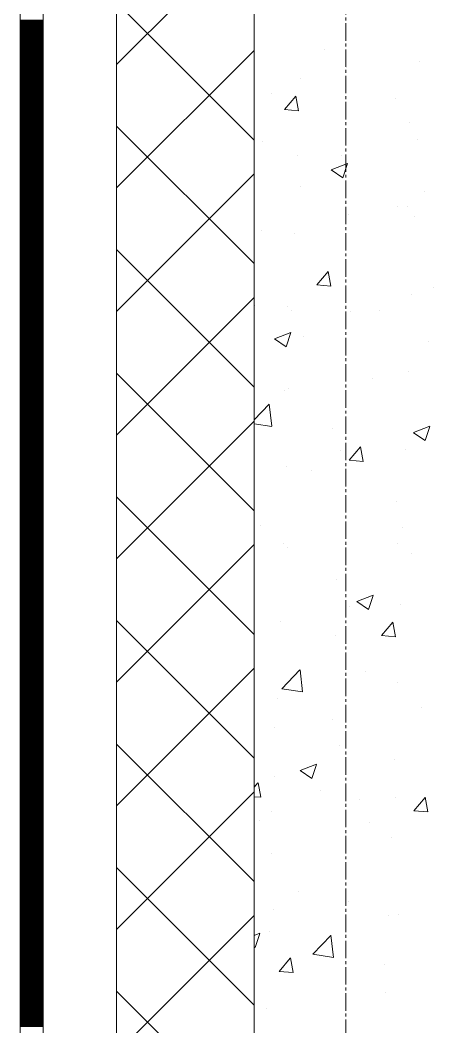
# Model space of a CAD drawing. Header units: millimetres. Extents: x 538266 to 1167394, y 114608 to 637157.
# Drawn here: x 828883 to 829336, y 146216 to 147313 of the extents above; entities that cross this region are included whole.
import ezdxf
from ezdxf.enums import TextEntityAlignment as Align

# ---------------------------------------------------------------- set-up
doc = ezdxf.new("R2010")
doc.units = ezdxf.units.MM
doc.linetypes.add('CENTER2', pattern=[28.575, 19.05, -3.175, 3.175, -3.175])
doc.linetypes.add('DASHED', pattern=[19.05, 12.7, -6.35])
doc.layers.get('Defpoints').update_dxf_attribs({"color": 140})
doc.layers.add('АР_Делит', color=120, linetype='Continuous', lineweight=0, plot=False)
for name, color, linetype, lineweight in [('АР_Стены ПЕНОблок', 52, 'Continuous', 20), ('АР_Тонкая', 254, 'Continuous', 5), ('АР_Утеплитель', 31, 'Continuous', 0), ('АР_Штриховка', 8, 'Continuous', 0)]:
    doc.layers.add(name, color=color, linetype=linetype, lineweight=lineweight)
doc.layers.add('РД_Оси_100', color=7, linetype='Continuous', lineweight=0, true_color=0x525252)
doc.styles.add('style1', font='ARIALN.TTF')

# ---------------------------------------------------------------- blocks, each defined once
blk = doc.blocks.new('2_этаж')
at = {"layer": 'АР_Стены ПЕНОблок', "color": 18, "linetype": 'Continuous', "lineweight": 20, "true_color": 0x000000}
blk.add_line((672773.6, 213213.2), (672773.6, 137013.2), dxfattribs=at)
at = {"layer": 'АР_Тонкая', "color": 18, "linetype": 'Continuous', "lineweight": 5, "true_color": 0x000000}
for p, q in [((672518.6, 213213.2), (672518.6, 137013.2)), ((672543.6, 213213.2), (672543.6, 137013.2)), ((672543.6, 137013.2), (672543.6, 213213.2)), ((672623.6, 137013.2), (672623.6, 213213.2))]:
    blk.add_line(p, q, dxfattribs=at)
at = {"layer": 'АР_Утеплитель', "color": 18, "linetype": 'Continuous', "lineweight": 0, "true_color": 0x000000}
for p, q in [((672623.6, 213213.2), (672623.6, 137013.2)), ((672773.6, 137013.2), (672773.6, 213213.2))]:
    blk.add_line(p, q, dxfattribs=at)
at = {"layer": 'АР_Штриховка', "color": 18, "linetype": 'Continuous', "lineweight": 0, "true_color": 0x000000}
for p, q in [((672623.6, 147264.9), (672773.6, 147414.9)), ((672773.6, 147182.4), (672623.6, 147332.4)), ((672518.6, 147313), (672543.6, 147313)), ((672518.6, 147312), (672543.6, 147312)), ((672518.6, 147311), (672543.6, 147311)), ((672518.6, 147310), (672543.6, 147310)), ((672518.6, 147309), (672543.6, 147309)), ((672518.6, 147308), (672543.6, 147308)), ((672518.6, 147307), (672543.6, 147307)), ((672518.6, 147306), (672543.6, 147306)), ((672518.6, 147305), (672543.6, 147305)), ((672518.6, 147304), (672543.6, 147304)), ((672518.6, 147303), (672543.6, 147303)), ((672518.6, 147302), (672543.6, 147302)), ((672518.6, 147301), (672543.6, 147301)), ((672518.6, 147300), (672543.6, 147300)), ((672518.6, 147299), (672543.6, 147299)), ((672518.6, 147298), (672543.6, 147298)), ((672518.6, 147297), (672543.6, 147297)), ((672518.6, 147296), (672543.6, 147296)), ((672518.6, 147295), (672543.6, 147295)), ((672518.6, 147294), (672543.6, 147294)), ((672518.6, 147293), (672543.6, 147293)), ((672518.6, 147292), (672543.6, 147292)), ((672518.6, 147291), (672543.6, 147291)), ((672518.6, 147290), (672543.6, 147290)), ((672518.6, 147289), (672543.6, 147289)), ((672518.6, 147288), (672543.6, 147288)), ((672518.6, 147287), (672543.6, 147287)), ((672518.6, 147286), (672543.6, 147286)), ((672518.6, 147285), (672543.6, 147285)), ((672518.6, 147284), (672543.6, 147284)), ((672518.6, 147283), (672543.6, 147283)), ((672518.6, 147282), (672543.6, 147282)), ((672518.6, 147281), (672543.6, 147281)), ((672518.6, 147280), (672543.6, 147280)), ((672518.6, 147279), (672543.6, 147279)), ((672518.6, 147278), (672543.6, 147278)), ((672518.6, 147277), (672543.6, 147277)), ((672518.6, 147276), (672543.6, 147276)), ((672518.6, 147275), (672543.6, 147275)), ((672623.6, 147130.2), (672773.6, 147280.2)), ((672849.6, 147280.6), (672849.6, 147280.6)), ((672518.6, 147274), (672543.6, 147274)), ((672518.6, 147273), (672543.6, 147273)), ((672518.6, 147272), (672543.6, 147272)), ((672518.6, 147271), (672543.6, 147271)), ((672518.6, 147270), (672543.6, 147270)), ((672518.6, 147269), (672543.6, 147269)), ((672518.6, 147268), (672543.6, 147268)), ((672518.6, 147267), (672543.6, 147267)), ((672518.6, 147266), (672543.6, 147266)), ((672518.6, 147265), (672543.6, 147265)), ((672518.6, 147264), (672543.6, 147264)), ((672954, 147267.8), (672954, 147267.8)), ((672518.6, 147263), (672543.6, 147263)), ((672518.6, 147262), (672543.6, 147262)), ((672518.6, 147261), (672543.6, 147261)), ((672518.6, 147260), (672543.6, 147260)), ((672518.6, 147259), (672543.6, 147259)), ((672518.6, 147258), (672543.6, 147258)), ((672518.6, 147257), (672543.6, 147257)), ((672518.6, 147256), (672543.6, 147256)), ((672518.6, 147255), (672543.6, 147255)), ((672518.6, 147254), (672543.6, 147254)), ((672518.6, 147253), (672543.6, 147253)), ((672874.2, 147261.3), (672874.2, 147261.3)), ((672518.6, 147252), (672543.6, 147252)), ((672518.6, 147251), (672543.6, 147251)), ((672518.6, 147250), (672543.6, 147250)), ((672518.6, 147249), (672543.6, 147249)), ((672518.6, 147248), (672543.6, 147248)), ((672518.6, 147247), (672543.6, 147247)), ((672518.6, 147246), (672543.6, 147246)), ((672518.6, 147245), (672543.6, 147245)), ((672518.6, 147244), (672543.6, 147244)), ((672518.6, 147243), (672543.6, 147243)), ((672518.6, 147242), (672543.6, 147242)), ((672823.6, 147249.9), (672823.6, 147249.9)), ((672518.6, 147241), (672543.6, 147241)), ((672518.6, 147240), (672543.6, 147240)), ((672518.6, 147239), (672543.6, 147239)), ((672518.6, 147238), (672543.6, 147238)), ((672518.6, 147237), (672543.6, 147237)), ((672518.6, 147236), (672543.6, 147236)), ((672518.6, 147235), (672543.6, 147235)), ((672518.6, 147234), (672543.6, 147234)), ((672518.6, 147233), (672543.6, 147233)), ((672518.6, 147232), (672543.6, 147232)), ((672518.6, 147231), (672543.6, 147231)), ((672792.1, 147232.9), (672792.1, 147232.9)), ((672518.6, 147230), (672543.6, 147230)), ((672518.6, 147229), (672543.6, 147229)), ((672518.6, 147228), (672543.6, 147228)), ((672518.6, 147227), (672543.6, 147227)), ((672518.6, 147226), (672543.6, 147226)), ((672518.6, 147225), (672543.6, 147225)), ((672518.6, 147224), (672543.6, 147224)), ((672518.6, 147223), (672543.6, 147223)), ((672518.6, 147222), (672543.6, 147222)), ((672518.6, 147221), (672543.6, 147221)), ((672518.6, 147220), (672543.6, 147220)), ((672806.5, 147215.6), (672818.8, 147230.2)), ((672821.9, 147214.3), (672818.9, 147230.2)), ((672927.7, 147227.2), (672927.7, 147227.2)), ((672518.6, 147219), (672543.6, 147219)), ((672518.6, 147218), (672543.6, 147218)), ((672518.6, 147217), (672543.6, 147217)), ((672518.6, 147216), (672543.6, 147216)), ((672518.6, 147215), (672543.6, 147215)), ((672518.6, 147214), (672543.6, 147214)), ((672518.6, 147213), (672543.6, 147213)), ((672518.6, 147212), (672543.6, 147212)), ((672518.6, 147211), (672543.6, 147211)), ((672518.6, 147210), (672543.6, 147210)), ((672518.6, 147209), (672543.6, 147209)), ((672806.5, 147215.6), (672821.7, 147214.3)), ((672518.6, 147208), (672543.6, 147208)), ((672518.6, 147207), (672543.6, 147207)), ((672518.6, 147206), (672543.6, 147206)), ((672518.6, 147205), (672543.6, 147205)), ((672518.6, 147204), (672543.6, 147204)), ((672518.6, 147203), (672543.6, 147203)), ((672518.6, 147202), (672543.6, 147202)), ((672518.6, 147201), (672543.6, 147201)), ((672518.6, 147200), (672543.6, 147200)), ((672518.6, 147199), (672543.6, 147199)), ((672518.6, 147198), (672543.6, 147198)), ((672773.6, 147047.7), (672623.6, 147197.7)), ((672943.2, 147201.6), (672943.2, 147201.6)), ((672518.6, 147197), (672543.6, 147197)), ((672518.6, 147196), (672543.6, 147196)), ((672518.6, 147195), (672543.6, 147195)), ((672518.6, 147194), (672543.6, 147194)), ((672518.6, 147193), (672543.6, 147193)), ((672518.6, 147192), (672543.6, 147192)), ((672518.6, 147191), (672543.6, 147191)), ((672518.6, 147190), (672543.6, 147190)), ((672518.6, 147189), (672543.6, 147189)), ((672518.6, 147188), (672543.6, 147188)), ((672518.6, 147187), (672543.6, 147187)), ((672518.6, 147186), (672543.6, 147186)), ((672518.6, 147185), (672543.6, 147185)), ((672518.6, 147184), (672543.6, 147184)), ((672518.6, 147183), (672543.6, 147183)), ((672518.6, 147182), (672543.6, 147182)), ((672518.6, 147181), (672543.6, 147181)), ((672518.6, 147180), (672543.6, 147180)), ((672518.6, 147179), (672543.6, 147179)), ((672518.6, 147178), (672543.6, 147178)), ((672518.6, 147177), (672543.6, 147177)), ((672518.6, 147176), (672543.6, 147176)), ((672782.8, 147180.4), (672782.8, 147180.4)), ((672951, 147183.2), (672951, 147183.2)), ((672518.6, 147175), (672543.6, 147175)), ((672518.6, 147174), (672543.6, 147174)), ((672518.6, 147173), (672543.6, 147173)), ((672518.6, 147172), (672543.6, 147172)), ((672518.6, 147171), (672543.6, 147171)), ((672518.6, 147170), (672543.6, 147170)), ((672518.6, 147169), (672543.6, 147169)), ((672518.6, 147168), (672543.6, 147168)), ((672518.6, 147167), (672543.6, 147167)), ((672518.6, 147166), (672543.6, 147166)), ((672518.6, 147165), (672543.6, 147165)), ((672820.5, 147165.4), (672820.5, 147165.4)), ((672868.3, 147165.4), (672868.3, 147165.4)), ((672518.6, 147164), (672543.6, 147164)), ((672518.6, 147163), (672543.6, 147163)), ((672518.6, 147162), (672543.6, 147162)), ((672518.6, 147161), (672543.6, 147161)), ((672518.6, 147160), (672543.6, 147160)), ((672518.6, 147159), (672543.6, 147159)), ((672518.6, 147158), (672543.6, 147158)), ((672518.6, 147157), (672543.6, 147157)), ((672518.6, 147156), (672543.6, 147156)), ((672518.6, 147155), (672543.6, 147155)), ((672518.6, 147154), (672543.6, 147154)), ((672857.4, 147150), (672875.2, 147156.8)), ((672870, 147141.4), (672875.1, 147156.7)), ((672518.6, 147153), (672543.6, 147153)), ((672518.6, 147152), (672543.6, 147152)), ((672518.6, 147151), (672543.6, 147151)), ((672518.6, 147150), (672543.6, 147150)), ((672518.6, 147149), (672543.6, 147149)), ((672518.6, 147148), (672543.6, 147148)), ((672518.6, 147147), (672543.6, 147147)), ((672518.6, 147146), (672543.6, 147146)), ((672518.6, 147145), (672543.6, 147145)), ((672518.6, 147144), (672543.6, 147144)), ((672518.6, 147143), (672543.6, 147143)), ((672623.6, 146995.5), (672773.6, 147145.5)), ((672857.3, 147149.9), (672870, 147141.4)), ((672518.6, 147142), (672543.6, 147142)), ((672518.6, 147141), (672543.6, 147141)), ((672518.6, 147140), (672543.6, 147140)), ((672518.6, 147139), (672543.6, 147139)), ((672518.6, 147138), (672543.6, 147138)), ((672518.6, 147137), (672543.6, 147137)), ((672518.6, 147136), (672543.6, 147136)), ((672518.6, 147135), (672543.6, 147135)), ((672518.6, 147134), (672543.6, 147134)), ((672518.6, 147133), (672543.6, 147133)), ((672518.6, 147132), (672543.6, 147132)), ((672823.6, 147132.2), (672823.6, 147132.2)), ((672518.6, 147131), (672543.6, 147131)), ((672518.6, 147130), (672543.6, 147130)), ((672518.6, 147129), (672543.6, 147129)), ((672518.6, 147128), (672543.6, 147128)), ((672518.6, 147127), (672543.6, 147127)), ((672518.6, 147126), (672543.6, 147126)), ((672518.6, 147125), (672543.6, 147125)), ((672518.6, 147124), (672543.6, 147124)), ((672518.6, 147123), (672543.6, 147123)), ((672518.6, 147122), (672543.6, 147122)), ((672518.6, 147121), (672543.6, 147121)), ((672959.2, 147126.5), (672959.2, 147126.5)), ((672518.6, 147120), (672543.6, 147120)), ((672518.6, 147119), (672543.6, 147119)), ((672518.6, 147118), (672543.6, 147118)), ((672518.6, 147117), (672543.6, 147117)), ((672518.6, 147116), (672543.6, 147116)), ((672518.6, 147115), (672543.6, 147115)), ((672518.6, 147114), (672543.6, 147114)), ((672518.6, 147113), (672543.6, 147113)), ((672518.6, 147112), (672543.6, 147112)), ((672518.6, 147111), (672543.6, 147111)), ((672518.6, 147110), (672543.6, 147110)), ((672518.6, 147109), (672543.6, 147109)), ((672518.6, 147108), (672543.6, 147108)), ((672518.6, 147107), (672543.6, 147107)), ((672518.6, 147106), (672543.6, 147106)), ((672518.6, 147105), (672543.6, 147105)), ((672518.6, 147104), (672543.6, 147104)), ((672518.6, 147103), (672543.6, 147103)), ((672518.6, 147102), (672543.6, 147102)), ((672518.6, 147101), (672543.6, 147101)), ((672518.6, 147100), (672543.6, 147100)), ((672518.6, 147099), (672543.6, 147099)), ((672876.4, 147101.4), (672876.4, 147101.4)), ((672929.2, 147109.6), (672929.2, 147109.6)), ((672940, 147109.7), (672940, 147109.7)), ((672518.6, 147098), (672543.6, 147098)), ((672518.6, 147097), (672543.6, 147097)), ((672518.6, 147096), (672543.6, 147096)), ((672518.6, 147095), (672543.6, 147095)), ((672518.6, 147094), (672543.6, 147094)), ((672518.6, 147093), (672543.6, 147093)), ((672518.6, 147092), (672543.6, 147092)), ((672518.6, 147091), (672543.6, 147091)), ((672518.6, 147090), (672543.6, 147090)), ((672518.6, 147089), (672543.6, 147089)), ((672518.6, 147088), (672543.6, 147088)), ((672947.9, 147098.7), (672947.9, 147098.7)), ((672518.6, 147087), (672543.6, 147087)), ((672518.6, 147086), (672543.6, 147086)), ((672518.6, 147085), (672543.6, 147085)), ((672518.6, 147084), (672543.6, 147084)), ((672518.6, 147083), (672543.6, 147083)), ((672518.6, 147082), (672543.6, 147082)), ((672518.6, 147081), (672543.6, 147081)), ((672518.6, 147080), (672543.6, 147080)), ((672518.6, 147079), (672543.6, 147079)), ((672518.6, 147078), (672543.6, 147078)), ((672518.6, 147077), (672543.6, 147077)), ((672781.1, 147084.2), (672781.1, 147084.2)), ((672817.4, 147080.8), (672817.4, 147080.8)), ((672518.6, 147076), (672543.6, 147076)), ((672518.6, 147075), (672543.6, 147075)), ((672518.6, 147074), (672543.6, 147074)), ((672518.6, 147073), (672543.6, 147073)), ((672518.6, 147072), (672543.6, 147072)), ((672518.6, 147071), (672543.6, 147071)), ((672518.6, 147070), (672543.6, 147070)), ((672518.6, 147069), (672543.6, 147069)), ((672518.6, 147068), (672543.6, 147068)), ((672518.6, 147067), (672543.6, 147067)), ((672518.6, 147066), (672543.6, 147066)), ((672518.6, 147065), (672543.6, 147065)), ((672518.6, 147064), (672543.6, 147064)), ((672518.6, 147063), (672543.6, 147063)), ((672518.6, 147062), (672543.6, 147062)), ((672518.6, 147061), (672543.6, 147061)), ((672518.6, 147060), (672543.6, 147060)), ((672518.6, 147059), (672543.6, 147059)), ((672518.6, 147058), (672543.6, 147058)), ((672518.6, 147057), (672543.6, 147057)), ((672518.6, 147056), (672543.6, 147056)), ((672518.6, 147055), (672543.6, 147055)), ((672773.6, 146913), (672623.6, 147063)), ((672518.6, 147054), (672543.6, 147054)), ((672518.6, 147053), (672543.6, 147053)), ((672518.6, 147052), (672543.6, 147052)), ((672518.6, 147051), (672543.6, 147051)), ((672518.6, 147050), (672543.6, 147050)), ((672518.6, 147049), (672543.6, 147049)), ((672518.6, 147048), (672543.6, 147048)), ((672518.6, 147047), (672543.6, 147047)), ((672518.6, 147046), (672543.6, 147046)), ((672518.6, 147045), (672543.6, 147045)), ((672518.6, 147044), (672543.6, 147044)), ((672518.6, 147043), (672543.6, 147043)), ((672518.6, 147042), (672543.6, 147042)), ((672518.6, 147041), (672543.6, 147041)), ((672518.6, 147040), (672543.6, 147040)), ((672518.6, 147039), (672543.6, 147039)), ((672518.6, 147038), (672543.6, 147038)), ((672518.6, 147037), (672543.6, 147037)), ((672518.6, 147036), (672543.6, 147036)), ((672518.6, 147035), (672543.6, 147035)), ((672518.6, 147034), (672543.6, 147034)), ((672518.6, 147033), (672543.6, 147033)), ((672841.8, 147024.5), (672854, 147039.1)), ((672857.1, 147023.2), (672854.2, 147039.1)), ((672518.6, 147032), (672543.6, 147032)), ((672518.6, 147031), (672543.6, 147031)), ((672518.6, 147030), (672543.6, 147030)), ((672518.6, 147029), (672543.6, 147029)), ((672518.6, 147028), (672543.6, 147028)), ((672518.6, 147027), (672543.6, 147027)), ((672518.6, 147026), (672543.6, 147026)), ((672518.6, 147025), (672543.6, 147025)), ((672518.6, 147024), (672543.6, 147024)), ((672518.6, 147023), (672543.6, 147023)), ((672841.8, 147024.5), (672857, 147023.2)), ((672969.3, 147022.2), (672969.3, 147022.2)), ((672518.6, 147022), (672543.6, 147022)), ((672518.6, 147021), (672543.6, 147021)), ((672518.6, 147020), (672543.6, 147020)), ((672518.6, 147019), (672543.6, 147019)), ((672518.6, 147018), (672543.6, 147018)), ((672518.6, 147017), (672543.6, 147017)), ((672518.6, 147016), (672543.6, 147016)), ((672518.6, 147015), (672543.6, 147015)), ((672518.6, 147014), (672543.6, 147014)), ((672518.6, 147013), (672543.6, 147013)), ((672518.6, 147012), (672543.6, 147012)), ((672944.8, 147014.1), (672944.8, 147014.1)), ((672518.6, 147011), (672543.6, 147011)), ((672518.6, 147010), (672543.6, 147010)), ((672518.6, 147009), (672543.6, 147009)), ((672518.6, 147008), (672543.6, 147008)), ((672518.6, 147007), (672543.6, 147007)), ((672518.6, 147006), (672543.6, 147006)), ((672518.6, 147005), (672543.6, 147005)), ((672518.6, 147004), (672543.6, 147004)), ((672518.6, 147003), (672543.6, 147003)), ((672518.6, 147002), (672543.6, 147002)), ((672518.6, 147001), (672543.6, 147001)), ((672623.6, 146860.8), (672773.6, 147010.8)), ((672774.2, 147002.4), (672774.2, 147002.4)), ((672809.6, 147001.2), (672809.6, 147001.2)), ((672873.1, 147009.6), (672873.1, 147009.6)), ((672518.6, 147000), (672543.6, 147000)), ((672518.6, 146999), (672543.6, 146999)), ((672518.6, 146998), (672543.6, 146998)), ((672518.6, 146997), (672543.6, 146997)), ((672518.6, 146996), (672543.6, 146996)), ((672518.6, 146995), (672543.6, 146995)), ((672518.6, 146994), (672543.6, 146994)), ((672518.6, 146993), (672543.6, 146993)), ((672518.6, 146992), (672543.6, 146992)), ((672518.6, 146991), (672543.6, 146991)), ((672518.6, 146990), (672543.6, 146990)), ((672814.4, 146996.2), (672814.4, 146996.2)), ((672878.1, 146995.3), (672878.1, 146995.3)), ((672909.8, 146996.7), (672909.8, 146996.7)), ((672518.6, 146989), (672543.6, 146989)), ((672518.6, 146988), (672543.6, 146988)), ((672518.6, 146987), (672543.6, 146987)), ((672518.6, 146986), (672543.6, 146986)), ((672518.6, 146985), (672543.6, 146985)), ((672518.6, 146984), (672543.6, 146984)), ((672518.6, 146983), (672543.6, 146983)), ((672518.6, 146982), (672543.6, 146982)), ((672518.6, 146981), (672543.6, 146981)), ((672518.6, 146980), (672543.6, 146980)), ((672518.6, 146979), (672543.6, 146979)), ((672518.6, 146978), (672543.6, 146978)), ((672518.6, 146977), (672543.6, 146977)), ((672518.6, 146976), (672543.6, 146976)), ((672518.6, 146975), (672543.6, 146975)), ((672518.6, 146974), (672543.6, 146974)), ((672518.6, 146973), (672543.6, 146973)), ((672518.6, 146972), (672543.6, 146972)), ((672518.6, 146971), (672543.6, 146971)), ((672518.6, 146970), (672543.6, 146970)), ((672518.6, 146969), (672543.6, 146969)), ((672518.6, 146968), (672543.6, 146968)), ((672795.6, 146965.8), (672813.4, 146972.7)), ((672808.2, 146957.2), (672813.3, 146972.5)), ((672827.7, 146968.3), (672827.7, 146968.3)), ((672518.6, 146967), (672543.6, 146967)), ((672518.6, 146966), (672543.6, 146966)), ((672518.6, 146965), (672543.6, 146965)), ((672518.6, 146964), (672543.6, 146964)), ((672518.6, 146963), (672543.6, 146963)), ((672518.6, 146962), (672543.6, 146962)), ((672518.6, 146961), (672543.6, 146961)), ((672518.6, 146960), (672543.6, 146960)), ((672518.6, 146959), (672543.6, 146959)), ((672518.6, 146958), (672543.6, 146958)), ((672518.6, 146957), (672543.6, 146957)), ((672795.5, 146965.7), (672808.2, 146957.2)), ((672963.3, 146962.6), (672963.3, 146962.6)), ((672518.6, 146956), (672543.6, 146956)), ((672518.6, 146955), (672543.6, 146955)), ((672518.6, 146954), (672543.6, 146954)), ((672518.6, 146953), (672543.6, 146953)), ((672518.6, 146952), (672543.6, 146952)), ((672518.6, 146951), (672543.6, 146951)), ((672518.6, 146950), (672543.6, 146950)), ((672518.6, 146949), (672543.6, 146949)), ((672518.6, 146948), (672543.6, 146948)), ((672518.6, 146947), (672543.6, 146947)), ((672518.6, 146946), (672543.6, 146946)), ((672518.6, 146945), (672543.6, 146945)), ((672518.6, 146944), (672543.6, 146944)), ((672518.6, 146943), (672543.6, 146943)), ((672518.6, 146942), (672543.6, 146942)), ((672518.6, 146941), (672543.6, 146941)), ((672518.6, 146940), (672543.6, 146940)), ((672518.6, 146939), (672543.6, 146939)), ((672518.6, 146938), (672543.6, 146938)), ((672518.6, 146937), (672543.6, 146937)), ((672518.6, 146936), (672543.6, 146936)), ((672518.6, 146935), (672543.6, 146935)), ((672518.6, 146934), (672543.6, 146934)), ((672518.6, 146933), (672543.6, 146933)), ((672518.6, 146932), (672543.6, 146932)), ((672518.6, 146931), (672543.6, 146931)), ((672518.6, 146930), (672543.6, 146930)), ((672518.6, 146929), (672543.6, 146929)), ((672518.6, 146928), (672543.6, 146928)), ((672518.6, 146927), (672543.6, 146927)), ((672518.6, 146926), (672543.6, 146926)), ((672518.6, 146925), (672543.6, 146925)), ((672518.6, 146924), (672543.6, 146924)), ((672773.6, 146778.3), (672623.6, 146928.3)), ((672941.7, 146929.6), (672941.7, 146929.6)), ((672518.6, 146923), (672543.6, 146923)), ((672518.6, 146922), (672543.6, 146922)), ((672518.6, 146921), (672543.6, 146921)), ((672518.6, 146920), (672543.6, 146920)), ((672518.6, 146919), (672543.6, 146919)), ((672518.6, 146918), (672543.6, 146918)), ((672518.6, 146917), (672543.6, 146917)), ((672518.6, 146916), (672543.6, 146916)), ((672518.6, 146915), (672543.6, 146915)), ((672518.6, 146914), (672543.6, 146914)), ((672518.6, 146913), (672543.6, 146913)), ((672902.5, 146922.1), (672902.5, 146922.1)), ((672518.6, 146912), (672543.6, 146912)), ((672518.6, 146911), (672543.6, 146911)), ((672518.6, 146910), (672543.6, 146910)), ((672518.6, 146909), (672543.6, 146909)), ((672518.6, 146908), (672543.6, 146908)), ((672518.6, 146907), (672543.6, 146907)), ((672518.6, 146906), (672543.6, 146906)), ((672518.6, 146905), (672543.6, 146905)), ((672518.6, 146904), (672543.6, 146904)), ((672518.6, 146903), (672543.6, 146903)), ((672518.6, 146902), (672543.6, 146902)), ((672806.3, 146909.4), (672806.3, 146909.4)), ((672811.3, 146911.7), (672811.3, 146911.7)), ((672518.6, 146901), (672543.6, 146901)), ((672518.6, 146900), (672543.6, 146900)), ((672518.6, 146899), (672543.6, 146899)), ((672518.6, 146898), (672543.6, 146898)), ((672518.6, 146897), (672543.6, 146897)), ((672518.6, 146896), (672543.6, 146896)), ((672518.6, 146895), (672543.6, 146895)), ((672518.6, 146894), (672543.6, 146894)), ((672518.6, 146893), (672543.6, 146893)), ((672518.6, 146892), (672543.6, 146892)), ((672518.6, 146891), (672543.6, 146891)), ((672773.6, 146877.6), (672789.7, 146894.5)), ((672792.6, 146870.4), (672789.8, 146894.5)), ((672518.6, 146890), (672543.6, 146890)), ((672518.6, 146889), (672543.6, 146889)), ((672518.6, 146888), (672543.6, 146888)), ((672518.6, 146887), (672543.6, 146887)), ((672518.6, 146886), (672543.6, 146886)), ((672518.6, 146885), (672543.6, 146885)), ((672518.6, 146884), (672543.6, 146884)), ((672518.6, 146883), (672543.6, 146883)), ((672518.6, 146882), (672543.6, 146882)), ((672518.6, 146881), (672543.6, 146881)), ((672518.6, 146880), (672543.6, 146880)), ((672518.6, 146879), (672543.6, 146879)), ((672518.6, 146878), (672543.6, 146878)), ((672518.6, 146877), (672543.6, 146877)), ((672518.6, 146876), (672543.6, 146876)), ((672518.6, 146875), (672543.6, 146875)), ((672518.6, 146874), (672543.6, 146874)), ((672518.6, 146873), (672543.6, 146873)), ((672518.6, 146872), (672543.6, 146872)), ((672518.6, 146871), (672543.6, 146871)), ((672518.6, 146870), (672543.6, 146870)), ((672518.6, 146869), (672543.6, 146869)), ((672623.6, 146726.1), (672773.6, 146876.1)), ((672773.6, 146873.2), (672792.6, 146870.3)), ((672947.2, 146863.6), (672965, 146870.4)), ((672959.8, 146854.9), (672964.9, 146870.3)), ((672518.6, 146868), (672543.6, 146868)), ((672518.6, 146867), (672543.6, 146867)), ((672518.6, 146866), (672543.6, 146866)), ((672518.6, 146865), (672543.6, 146865)), ((672518.6, 146864), (672543.6, 146864)), ((672518.6, 146863), (672543.6, 146863)), ((672518.6, 146862), (672543.6, 146862)), ((672518.6, 146861), (672543.6, 146861)), ((672518.6, 146860), (672543.6, 146860)), ((672518.6, 146859), (672543.6, 146859)), ((672518.6, 146858), (672543.6, 146858)), ((672859.2, 146867.6), (672859.2, 146867.6)), ((672947.1, 146863.4), (672959.8, 146854.9)), ((672518.6, 146857), (672543.6, 146857)), ((672518.6, 146856), (672543.6, 146856)), ((672518.6, 146855), (672543.6, 146855)), ((672518.6, 146854), (672543.6, 146854)), ((672518.6, 146853), (672543.6, 146853)), ((672518.6, 146852), (672543.6, 146852)), ((672518.6, 146851), (672543.6, 146851)), ((672518.6, 146850), (672543.6, 146850)), ((672518.6, 146849), (672543.6, 146849)), ((672518.6, 146848), (672543.6, 146848)), ((672518.6, 146847), (672543.6, 146847)), ((672877, 146833.5), (672889.3, 146848.1)), ((672892.4, 146832.2), (672889.4, 146848.1)), ((672518.6, 146846), (672543.6, 146846)), ((672518.6, 146845), (672543.6, 146845)), ((672518.6, 146844), (672543.6, 146844)), ((672518.6, 146843), (672543.6, 146843)), ((672518.6, 146842), (672543.6, 146842)), ((672518.6, 146841), (672543.6, 146841)), ((672518.6, 146840), (672543.6, 146840)), ((672518.6, 146839), (672543.6, 146839)), ((672518.6, 146838), (672543.6, 146838)), ((672518.6, 146837), (672543.6, 146837)), ((672518.6, 146836), (672543.6, 146836)), ((672867.6, 146843.8), (672867.6, 146843.8)), ((672938.6, 146845), (672938.6, 146845)), ((672518.6, 146835), (672543.6, 146835)), ((672518.6, 146834), (672543.6, 146834)), ((672518.6, 146833), (672543.6, 146833)), ((672518.6, 146832), (672543.6, 146832)), ((672518.6, 146831), (672543.6, 146831)), ((672518.6, 146830), (672543.6, 146830)), ((672518.6, 146829), (672543.6, 146829)), ((672518.6, 146828), (672543.6, 146828)), ((672518.6, 146827), (672543.6, 146827)), ((672518.6, 146826), (672543.6, 146826)), ((672518.6, 146825), (672543.6, 146825)), ((672808.2, 146827.1), (672808.2, 146827.1)), ((672877, 146833.5), (672892.2, 146832.1)), ((672518.6, 146824), (672543.6, 146824)), ((672518.6, 146823), (672543.6, 146823)), ((672518.6, 146822), (672543.6, 146822)), ((672518.6, 146821), (672543.6, 146821)), ((672518.6, 146820), (672543.6, 146820)), ((672518.6, 146819), (672543.6, 146819)), ((672518.6, 146818), (672543.6, 146818)), ((672518.6, 146817), (672543.6, 146817)), ((672518.6, 146816), (672543.6, 146816)), ((672518.6, 146815), (672543.6, 146815)), ((672518.6, 146814), (672543.6, 146814)), ((672835.7, 146821.9), (672835.7, 146821.9)), ((672518.6, 146813), (672543.6, 146813)), ((672518.6, 146812), (672543.6, 146812)), ((672518.6, 146811), (672543.6, 146811)), ((672518.6, 146810), (672543.6, 146810)), ((672518.6, 146809), (672543.6, 146809)), ((672518.6, 146808), (672543.6, 146808)), ((672518.6, 146807), (672543.6, 146807)), ((672518.6, 146806), (672543.6, 146806)), ((672518.6, 146805), (672543.6, 146805)), ((672518.6, 146804), (672543.6, 146804)), ((672518.6, 146803), (672543.6, 146803)), ((672518.6, 146802), (672543.6, 146802)), ((672518.6, 146801), (672543.6, 146801)), ((672518.6, 146800), (672543.6, 146800)), ((672518.6, 146799), (672543.6, 146799)), ((672518.6, 146798), (672543.6, 146798)), ((672518.6, 146797), (672543.6, 146797)), ((672518.6, 146796), (672543.6, 146796)), ((672518.6, 146795), (672543.6, 146795)), ((672518.6, 146794), (672543.6, 146794)), ((672518.6, 146793), (672543.6, 146793)), ((672518.6, 146792), (672543.6, 146792)), ((672773.6, 146643.6), (672623.6, 146793.6)), ((672518.6, 146791), (672543.6, 146791)), ((672518.6, 146790), (672543.6, 146790)), ((672518.6, 146789), (672543.6, 146789)), ((672518.6, 146788), (672543.6, 146788)), ((672518.6, 146787), (672543.6, 146787)), ((672518.6, 146786), (672543.6, 146786)), ((672518.6, 146785), (672543.6, 146785)), ((672518.6, 146784), (672543.6, 146784)), ((672518.6, 146783), (672543.6, 146783)), ((672518.6, 146782), (672543.6, 146782)), ((672518.6, 146781), (672543.6, 146781)), ((672928.4, 146788), (672928.4, 146788)), ((672518.6, 146780), (672543.6, 146780)), ((672518.6, 146779), (672543.6, 146779)), ((672518.6, 146778), (672543.6, 146778)), ((672518.6, 146777), (672543.6, 146777)), ((672518.6, 146776), (672543.6, 146776)), ((672518.6, 146775), (672543.6, 146775)), ((672518.6, 146774), (672543.6, 146774)), ((672518.6, 146773), (672543.6, 146773)), ((672518.6, 146772), (672543.6, 146772)), ((672518.6, 146771), (672543.6, 146771)), ((672518.6, 146770), (672543.6, 146770)), ((672518.6, 146769), (672543.6, 146769)), ((672518.6, 146768), (672543.6, 146768)), ((672518.6, 146767), (672543.6, 146767)), ((672518.6, 146766), (672543.6, 146766)), ((672518.6, 146765), (672543.6, 146765)), ((672518.6, 146764), (672543.6, 146764)), ((672518.6, 146763), (672543.6, 146763)), ((672518.6, 146762), (672543.6, 146762)), ((672518.6, 146761), (672543.6, 146761)), ((672518.6, 146760), (672543.6, 146760)), ((672518.6, 146759), (672543.6, 146759)), ((672780.3, 146762.6), (672780.3, 146762.6)), ((672935.5, 146760.5), (672935.5, 146760.5)), ((672518.6, 146758), (672543.6, 146758)), ((672518.6, 146757), (672543.6, 146757)), ((672518.6, 146756), (672543.6, 146756)), ((672518.6, 146755), (672543.6, 146755)), ((672518.6, 146754), (672543.6, 146754)), ((672518.6, 146753), (672543.6, 146753)), ((672518.6, 146752), (672543.6, 146752)), ((672518.6, 146751), (672543.6, 146751)), ((672518.6, 146750), (672543.6, 146750)), ((672518.6, 146749), (672543.6, 146749)), ((672518.6, 146748), (672543.6, 146748)), ((672518.6, 146747), (672543.6, 146747)), ((672518.6, 146746), (672543.6, 146746)), ((672518.6, 146745), (672543.6, 146745)), ((672518.6, 146744), (672543.6, 146744)), ((672518.6, 146743), (672543.6, 146743)), ((672518.6, 146742), (672543.6, 146742)), ((672518.6, 146741), (672543.6, 146741)), ((672518.6, 146740), (672543.6, 146740)), ((672518.6, 146739), (672543.6, 146739)), ((672518.6, 146738), (672543.6, 146738)), ((672518.6, 146737), (672543.6, 146737)), ((672623.6, 146591.4), (672773.6, 146741.4)), ((672805.1, 146742.6), (672805.1, 146742.6)), ((672809.8, 146737.8), (672809.8, 146737.8)), ((672929.3, 146742.8), (672929.3, 146742.8)), ((672518.6, 146736), (672543.6, 146736)), ((672518.6, 146735), (672543.6, 146735)), ((672518.6, 146734), (672543.6, 146734)), ((672518.6, 146733), (672543.6, 146733)), ((672518.6, 146732), (672543.6, 146732)), ((672518.6, 146731), (672543.6, 146731)), ((672518.6, 146730), (672543.6, 146730)), ((672518.6, 146729), (672543.6, 146729)), ((672518.6, 146728), (672543.6, 146728)), ((672518.6, 146727), (672543.6, 146727)), ((672518.6, 146726), (672543.6, 146726)), ((672945.4, 146732.1), (672945.4, 146732.1)), ((672518.6, 146725), (672543.6, 146725)), ((672518.6, 146724), (672543.6, 146724)), ((672518.6, 146723), (672543.6, 146723)), ((672518.6, 146722), (672543.6, 146722)), ((672518.6, 146721), (672543.6, 146721)), ((672518.6, 146720), (672543.6, 146720)), ((672518.6, 146719), (672543.6, 146719)), ((672518.6, 146718), (672543.6, 146718)), ((672518.6, 146717), (672543.6, 146717)), ((672518.6, 146716), (672543.6, 146716)), ((672518.6, 146715), (672543.6, 146715)), ((672518.6, 146714), (672543.6, 146714)), ((672518.6, 146713), (672543.6, 146713)), ((672518.6, 146712), (672543.6, 146712)), ((672518.6, 146711), (672543.6, 146711)), ((672518.6, 146710), (672543.6, 146710)), ((672518.6, 146709), (672543.6, 146709)), ((672518.6, 146708), (672543.6, 146708)), ((672518.6, 146707), (672543.6, 146707)), ((672518.6, 146706), (672543.6, 146706)), ((672518.6, 146705), (672543.6, 146705)), ((672518.6, 146704), (672543.6, 146704)), ((672518.6, 146703), (672543.6, 146703)), ((672518.6, 146702), (672543.6, 146702)), ((672518.6, 146701), (672543.6, 146701)), ((672518.6, 146700), (672543.6, 146700)), ((672518.6, 146699), (672543.6, 146699)), ((672518.6, 146698), (672543.6, 146698)), ((672518.6, 146697), (672543.6, 146697)), ((672518.6, 146696), (672543.6, 146696)), ((672518.6, 146695), (672543.6, 146695)), ((672518.6, 146694), (672543.6, 146694)), ((672518.6, 146693), (672543.6, 146693)), ((672863.3, 146703.7), (672863.3, 146703.7)), ((672518.6, 146692), (672543.6, 146692)), ((672518.6, 146691), (672543.6, 146691)), ((672518.6, 146690), (672543.6, 146690)), ((672518.6, 146689), (672543.6, 146689)), ((672518.6, 146688), (672543.6, 146688)), ((672518.6, 146687), (672543.6, 146687)), ((672518.6, 146686), (672543.6, 146686)), ((672518.6, 146685), (672543.6, 146685)), ((672518.6, 146684), (672543.6, 146684)), ((672518.6, 146683), (672543.6, 146683)), ((672518.6, 146682), (672543.6, 146682)), ((672885.4, 146679.4), (672903.2, 146686.2)), ((672898, 146670.7), (672903.1, 146686.1)), ((672518.6, 146681), (672543.6, 146681)), ((672518.6, 146680), (672543.6, 146680)), ((672518.6, 146679), (672543.6, 146679)), ((672518.6, 146678), (672543.6, 146678)), ((672518.6, 146677), (672543.6, 146677)), ((672518.6, 146676), (672543.6, 146676)), ((672518.6, 146675), (672543.6, 146675)), ((672518.6, 146674), (672543.6, 146674)), ((672518.6, 146673), (672543.6, 146673)), ((672518.6, 146672), (672543.6, 146672)), ((672518.6, 146671), (672543.6, 146671)), ((672877.3, 146673.7), (672877.3, 146673.7)), ((672885.3, 146679.3), (672898, 146670.7)), ((672932.4, 146675.9), (672932.4, 146675.9)), ((672518.6, 146670), (672543.6, 146670)), ((672518.6, 146669), (672543.6, 146669)), ((672518.6, 146668), (672543.6, 146668)), ((672518.6, 146667), (672543.6, 146667)), ((672518.6, 146666), (672543.6, 146666)), ((672518.6, 146665), (672543.6, 146665)), ((672518.6, 146664), (672543.6, 146664)), ((672518.6, 146663), (672543.6, 146663)), ((672518.6, 146662), (672543.6, 146662)), ((672518.6, 146661), (672543.6, 146661)), ((672518.6, 146660), (672543.6, 146660)), ((672518.6, 146659), (672543.6, 146659)), ((672518.6, 146658), (672543.6, 146658)), ((672518.6, 146657), (672543.6, 146657)), ((672518.6, 146656), (672543.6, 146656)), ((672518.6, 146655), (672543.6, 146655)), ((672518.6, 146654), (672543.6, 146654)), ((672518.6, 146653), (672543.6, 146653)), ((672518.6, 146652), (672543.6, 146652)), ((672518.6, 146651), (672543.6, 146651)), ((672518.6, 146650), (672543.6, 146650)), ((672518.6, 146649), (672543.6, 146649)), ((672773.6, 146508.8), (672623.6, 146658.8)), ((672802, 146658), (672802, 146658)), ((672912.3, 146642.4), (672924.5, 146657)), ((672927.6, 146641.1), (672924.7, 146657)), ((672926.1, 146651), (672926.1, 146651)), ((672518.6, 146648), (672543.6, 146648)), ((672518.6, 146647), (672543.6, 146647)), ((672518.6, 146646), (672543.6, 146646)), ((672518.6, 146645), (672543.6, 146645)), ((672518.6, 146644), (672543.6, 146644)), ((672518.6, 146643), (672543.6, 146643)), ((672518.6, 146642), (672543.6, 146642)), ((672518.6, 146641), (672543.6, 146641)), ((672518.6, 146640), (672543.6, 146640)), ((672518.6, 146639), (672543.6, 146639)), ((672518.6, 146638), (672543.6, 146638)), ((672862.5, 146642.6), (672862.5, 146642.6)), ((672912.3, 146642.4), (672927.5, 146641.1)), ((672518.6, 146637), (672543.6, 146637)), ((672518.6, 146636), (672543.6, 146636)), ((672518.6, 146635), (672543.6, 146635)), ((672518.6, 146634), (672543.6, 146634)), ((672518.6, 146633), (672543.6, 146633)), ((672518.6, 146632), (672543.6, 146632)), ((672518.6, 146631), (672543.6, 146631)), ((672518.6, 146630), (672543.6, 146630)), ((672518.6, 146629), (672543.6, 146629)), ((672518.6, 146628), (672543.6, 146628)), ((672518.6, 146627), (672543.6, 146627)), ((672518.6, 146626), (672543.6, 146626)), ((672518.6, 146625), (672543.6, 146625)), ((672518.6, 146624), (672543.6, 146624)), ((672518.6, 146623), (672543.6, 146623)), ((672518.6, 146622), (672543.6, 146622)), ((672518.6, 146621), (672543.6, 146621)), ((672518.6, 146620), (672543.6, 146620)), ((672518.6, 146619), (672543.6, 146619)), ((672518.6, 146618), (672543.6, 146618)), ((672518.6, 146617), (672543.6, 146617)), ((672518.6, 146616), (672543.6, 146616)), ((672518.6, 146615), (672543.6, 146615)), ((672518.6, 146614), (672543.6, 146614)), ((672518.6, 146613), (672543.6, 146613)), ((672518.6, 146612), (672543.6, 146612)), ((672518.6, 146611), (672543.6, 146611)), ((672518.6, 146610), (672543.6, 146610)), ((672518.6, 146609), (672543.6, 146609)), ((672518.6, 146608), (672543.6, 146608)), ((672518.6, 146607), (672543.6, 146607)), ((672518.6, 146606), (672543.6, 146606)), ((672623.6, 146456.7), (672773.6, 146606.7)), ((672518.6, 146605), (672543.6, 146605)), ((672518.6, 146604), (672543.6, 146604)), ((672518.6, 146603), (672543.6, 146603)), ((672518.6, 146602), (672543.6, 146602)), ((672518.6, 146601), (672543.6, 146601)), ((672518.6, 146600), (672543.6, 146600)), ((672518.6, 146599), (672543.6, 146599)), ((672518.6, 146598), (672543.6, 146598)), ((672518.6, 146597), (672543.6, 146597)), ((672518.6, 146596), (672543.6, 146596)), ((672518.6, 146595), (672543.6, 146595)), ((672803.6, 146584.4), (672823.4, 146605)), ((672826.3, 146580.9), (672823.5, 146605)), ((672894.8, 146603), (672894.8, 146603)), ((672518.6, 146594), (672543.6, 146594)), ((672518.6, 146593), (672543.6, 146593)), ((672518.6, 146592), (672543.6, 146592)), ((672518.6, 146591), (672543.6, 146591)), ((672518.6, 146590), (672543.6, 146590)), ((672518.6, 146589), (672543.6, 146589)), ((672518.6, 146588), (672543.6, 146588)), ((672518.6, 146587), (672543.6, 146587)), ((672518.6, 146586), (672543.6, 146586)), ((672518.6, 146585), (672543.6, 146585)), ((672518.6, 146584), (672543.6, 146584)), ((672803.7, 146584.3), (672826.3, 146580.8)), ((672929.3, 146591.4), (672929.3, 146591.4)), ((672518.6, 146583), (672543.6, 146583)), ((672518.6, 146582), (672543.6, 146582)), ((672518.6, 146581), (672543.6, 146581)), ((672518.6, 146580), (672543.6, 146580)), ((672518.6, 146579), (672543.6, 146579)), ((672518.6, 146578), (672543.6, 146578)), ((672518.6, 146577), (672543.6, 146577)), ((672518.6, 146576), (672543.6, 146576)), ((672518.6, 146575), (672543.6, 146575)), ((672518.6, 146574), (672543.6, 146574)), ((672518.6, 146573), (672543.6, 146573)), ((672798.9, 146573.5), (672798.9, 146573.5)), ((672518.6, 146572), (672543.6, 146572)), ((672518.6, 146571), (672543.6, 146571)), ((672518.6, 146570), (672543.6, 146570)), ((672518.6, 146569), (672543.6, 146569)), ((672518.6, 146568), (672543.6, 146568)), ((672518.6, 146567), (672543.6, 146567)), ((672518.6, 146566), (672543.6, 146566)), ((672518.6, 146565), (672543.6, 146565)), ((672518.6, 146564), (672543.6, 146564)), ((672518.6, 146563), (672543.6, 146563)), ((672518.6, 146562), (672543.6, 146562)), ((672955.4, 146563.5), (672955.4, 146563.5)), ((672518.6, 146561), (672543.6, 146561)), ((672518.6, 146560), (672543.6, 146560)), ((672518.6, 146559), (672543.6, 146559)), ((672518.6, 146558), (672543.6, 146558)), ((672518.6, 146557), (672543.6, 146557)), ((672518.6, 146556), (672543.6, 146556)), ((672518.6, 146555), (672543.6, 146555)), ((672518.6, 146554), (672543.6, 146554)), ((672518.6, 146553), (672543.6, 146553)), ((672518.6, 146552), (672543.6, 146552)), ((672518.6, 146551), (672543.6, 146551)), ((672859.2, 146550.8), (672859.2, 146550.8)), ((672518.6, 146550), (672543.6, 146550)), ((672518.6, 146549), (672543.6, 146549)), ((672518.6, 146548), (672543.6, 146548)), ((672518.6, 146547), (672543.6, 146547)), ((672518.6, 146546), (672543.6, 146546)), ((672518.6, 146545), (672543.6, 146545)), ((672518.6, 146544), (672543.6, 146544)), ((672518.6, 146543), (672543.6, 146543)), ((672518.6, 146542), (672543.6, 146542)), ((672518.6, 146541), (672543.6, 146541)), ((672518.6, 146540), (672543.6, 146540)), ((672795.7, 146542.4), (672795.7, 146542.4)), ((672518.6, 146539), (672543.6, 146539)), ((672518.6, 146538), (672543.6, 146538)), ((672518.6, 146537), (672543.6, 146537)), ((672518.6, 146536), (672543.6, 146536)), ((672518.6, 146535), (672543.6, 146535)), ((672518.6, 146534), (672543.6, 146534)), ((672518.6, 146533), (672543.6, 146533)), ((672518.6, 146532), (672543.6, 146532)), ((672518.6, 146531), (672543.6, 146531)), ((672518.6, 146530), (672543.6, 146530)), ((672518.6, 146529), (672543.6, 146529)), ((672518.6, 146528), (672543.6, 146528)), ((672518.6, 146527), (672543.6, 146527)), ((672518.6, 146526), (672543.6, 146526)), ((672518.6, 146525), (672543.6, 146525)), ((672518.6, 146524), (672543.6, 146524)), ((672518.6, 146523), (672543.6, 146523)), ((672518.6, 146522), (672543.6, 146522)), ((672518.6, 146521), (672543.6, 146521)), ((672518.6, 146520), (672543.6, 146520)), ((672518.6, 146519), (672543.6, 146519)), ((672518.6, 146518), (672543.6, 146518)), ((672773.6, 146374.1), (672623.6, 146524.1)), ((672866.8, 146522.1), (672866.8, 146522.1)), ((672518.6, 146517), (672543.6, 146517)), ((672518.6, 146516), (672543.6, 146516)), ((672518.6, 146515), (672543.6, 146515)), ((672518.6, 146514), (672543.6, 146514)), ((672518.6, 146513), (672543.6, 146513)), ((672518.6, 146512), (672543.6, 146512)), ((672518.6, 146511), (672543.6, 146511)), ((672518.6, 146510), (672543.6, 146510)), ((672518.6, 146509), (672543.6, 146509)), ((672518.6, 146508), (672543.6, 146508)), ((672518.6, 146507), (672543.6, 146507)), ((672926.2, 146506.8), (672926.2, 146506.8)), ((672518.6, 146506), (672543.6, 146506)), ((672518.6, 146505), (672543.6, 146505)), ((672518.6, 146504), (672543.6, 146504)), ((672518.6, 146503), (672543.6, 146503)), ((672518.6, 146502), (672543.6, 146502)), ((672518.6, 146501), (672543.6, 146501)), ((672518.6, 146500), (672543.6, 146500)), ((672518.6, 146499), (672543.6, 146499)), ((672518.6, 146498), (672543.6, 146498)), ((672518.6, 146497), (672543.6, 146497)), ((672518.6, 146496), (672543.6, 146496)), ((672823.6, 146495.2), (672841.4, 146502)), ((672836.2, 146486.5), (672841.3, 146501.9)), ((672518.6, 146495), (672543.6, 146495)), ((672518.6, 146494), (672543.6, 146494)), ((672518.6, 146493), (672543.6, 146493)), ((672518.6, 146492), (672543.6, 146492)), ((672518.6, 146491), (672543.6, 146491)), ((672518.6, 146490), (672543.6, 146490)), ((672518.6, 146489), (672543.6, 146489)), ((672518.6, 146488), (672543.6, 146488)), ((672518.6, 146487), (672543.6, 146487)), ((672518.6, 146486), (672543.6, 146486)), ((672518.6, 146485), (672543.6, 146485)), ((672795.8, 146488.9), (672795.8, 146488.9)), ((672823.5, 146495.1), (672836.2, 146486.5)), ((672518.6, 146484), (672543.6, 146484)), ((672518.6, 146483), (672543.6, 146483)), ((672518.6, 146482), (672543.6, 146482)), ((672518.6, 146481), (672543.6, 146481)), ((672518.6, 146480), (672543.6, 146480)), ((672518.6, 146479), (672543.6, 146479)), ((672518.6, 146478), (672543.6, 146478)), ((672518.6, 146477), (672543.6, 146477)), ((672518.6, 146476), (672543.6, 146476)), ((672518.6, 146475), (672543.6, 146475)), ((672518.6, 146474), (672543.6, 146474)), ((672773.6, 146477.1), (672777.6, 146481.9)), ((672780.7, 146466), (672777.7, 146481.9)), ((672518.6, 146473), (672543.6, 146473)), ((672518.6, 146472), (672543.6, 146472)), ((672518.6, 146471), (672543.6, 146471)), ((672518.6, 146470), (672543.6, 146470)), ((672518.6, 146469), (672543.6, 146469)), ((672518.6, 146468), (672543.6, 146468)), ((672518.6, 146467), (672543.6, 146467)), ((672518.6, 146466), (672543.6, 146466)), ((672518.6, 146465), (672543.6, 146465)), ((672518.6, 146464), (672543.6, 146464)), ((672518.6, 146463), (672543.6, 146463)), ((672623.6, 146322), (672773.6, 146472)), ((672773.6, 146466.6), (672780.5, 146466)), ((672845.4, 146473.2), (672845.4, 146473.2)), ((672888.6, 146463.3), (672888.6, 146463.3)), ((672927.7, 146466.3), (672927.7, 146466.3)), ((672947.5, 146451.4), (672959.8, 146465.9)), ((672962.8, 146450.1), (672959.9, 146466)), ((672518.6, 146462), (672543.6, 146462)), ((672518.6, 146461), (672543.6, 146461)), ((672518.6, 146460), (672543.6, 146460)), ((672518.6, 146459), (672543.6, 146459)), ((672518.6, 146458), (672543.6, 146458)), ((672518.6, 146457), (672543.6, 146457)), ((672518.6, 146456), (672543.6, 146456)), ((672518.6, 146455), (672543.6, 146455)), ((672518.6, 146454), (672543.6, 146454)), ((672518.6, 146453), (672543.6, 146453)), ((672518.6, 146452), (672543.6, 146452)), ((672518.6, 146451), (672543.6, 146451)), ((672518.6, 146450), (672543.6, 146450)), ((672518.6, 146449), (672543.6, 146449)), ((672518.6, 146448), (672543.6, 146448)), ((672518.6, 146447), (672543.6, 146447)), ((672518.6, 146446), (672543.6, 146446)), ((672518.6, 146445), (672543.6, 146445)), ((672518.6, 146444), (672543.6, 146444)), ((672518.6, 146443), (672543.6, 146443)), ((672518.6, 146442), (672543.6, 146442)), ((672518.6, 146441), (672543.6, 146441)), ((672779.6, 146440.9), (672779.6, 146440.9)), ((672792.4, 146450.6), (672792.4, 146450.6)), ((672947.5, 146451.4), (672962.7, 146450)), ((672518.6, 146440), (672543.6, 146440)), ((672518.6, 146439), (672543.6, 146439)), ((672518.6, 146438), (672543.6, 146438)), ((672518.6, 146437), (672543.6, 146437)), ((672518.6, 146436), (672543.6, 146436)), ((672518.6, 146435), (672543.6, 146435)), ((672518.6, 146434), (672543.6, 146434)), ((672518.6, 146433), (672543.6, 146433)), ((672518.6, 146432), (672543.6, 146432)), ((672518.6, 146431), (672543.6, 146431)), ((672518.6, 146430), (672543.6, 146430)), ((672898.9, 146439), (672898.9, 146439)), ((672518.6, 146429), (672543.6, 146429)), ((672518.6, 146428), (672543.6, 146428)), ((672518.6, 146427), (672543.6, 146427)), ((672518.6, 146426), (672543.6, 146426)), ((672518.6, 146425), (672543.6, 146425)), ((672518.6, 146424), (672543.6, 146424)), ((672518.6, 146423), (672543.6, 146423)), ((672518.6, 146422), (672543.6, 146422)), ((672518.6, 146421), (672543.6, 146421)), ((672518.6, 146420), (672543.6, 146420)), ((672518.6, 146419), (672543.6, 146419)), ((672923.2, 146422.2), (672923.2, 146422.2)), ((672518.6, 146418), (672543.6, 146418)), ((672518.6, 146417), (672543.6, 146417)), ((672518.6, 146416), (672543.6, 146416)), ((672518.6, 146415), (672543.6, 146415)), ((672518.6, 146414), (672543.6, 146414)), ((672518.6, 146413), (672543.6, 146413)), ((672518.6, 146412), (672543.6, 146412)), ((672518.6, 146411), (672543.6, 146411)), ((672518.6, 146410), (672543.6, 146410)), ((672518.6, 146409), (672543.6, 146409)), ((672518.6, 146408), (672543.6, 146408)), ((672518.6, 146407), (672543.6, 146407)), ((672518.6, 146406), (672543.6, 146406)), ((672518.6, 146405), (672543.6, 146405)), ((672518.6, 146404), (672543.6, 146404)), ((672518.6, 146403), (672543.6, 146403)), ((672518.6, 146402), (672543.6, 146402)), ((672518.6, 146401), (672543.6, 146401)), ((672518.6, 146400), (672543.6, 146400)), ((672518.6, 146399), (672543.6, 146399)), ((672518.6, 146398), (672543.6, 146398)), ((672518.6, 146397), (672543.6, 146397)), ((672792.7, 146404.4), (672792.7, 146404.4)), ((672518.6, 146396), (672543.6, 146396)), ((672518.6, 146395), (672543.6, 146395)), ((672518.6, 146394), (672543.6, 146394)), ((672518.6, 146393), (672543.6, 146393)), ((672518.6, 146392), (672543.6, 146392)), ((672518.6, 146391), (672543.6, 146391)), ((672518.6, 146390), (672543.6, 146390)), ((672518.6, 146389), (672543.6, 146389)), ((672518.6, 146388), (672543.6, 146388)), ((672518.6, 146387), (672543.6, 146387)), ((672518.6, 146386), (672543.6, 146386)), ((672773.6, 146239.4), (672623.6, 146389.4)), ((672518.6, 146385), (672543.6, 146385)), ((672518.6, 146384), (672543.6, 146384)), ((672518.6, 146383), (672543.6, 146383)), ((672518.6, 146382), (672543.6, 146382)), ((672518.6, 146381), (672543.6, 146381)), ((672518.6, 146380), (672543.6, 146380)), ((672518.6, 146379), (672543.6, 146379)), ((672518.6, 146378), (672543.6, 146378)), ((672518.6, 146377), (672543.6, 146377)), ((672518.6, 146376), (672543.6, 146376)), ((672518.6, 146375), (672543.6, 146375)), ((672518.6, 146374), (672543.6, 146374)), ((672518.6, 146373), (672543.6, 146373)), ((672518.6, 146372), (672543.6, 146372)), ((672518.6, 146371), (672543.6, 146371)), ((672518.6, 146370), (672543.6, 146370)), ((672518.6, 146369), (672543.6, 146369)), ((672518.6, 146368), (672543.6, 146368)), ((672518.6, 146367), (672543.6, 146367)), ((672518.6, 146366), (672543.6, 146366)), ((672518.6, 146365), (672543.6, 146365)), ((672518.6, 146364), (672543.6, 146364)), ((672518.6, 146363), (672543.6, 146363)), ((672518.6, 146362), (672543.6, 146362)), ((672518.6, 146361), (672543.6, 146361)), ((672518.6, 146360), (672543.6, 146360)), ((672518.6, 146359), (672543.6, 146359)), ((672518.6, 146358), (672543.6, 146358)), ((672518.6, 146357), (672543.6, 146357)), ((672518.6, 146356), (672543.6, 146356)), ((672518.6, 146355), (672543.6, 146355)), ((672518.6, 146354), (672543.6, 146354)), ((672518.6, 146353), (672543.6, 146353)), ((672821.8, 146363.1), (672821.8, 146363.1)), ((672518.6, 146352), (672543.6, 146352)), ((672518.6, 146351), (672543.6, 146351)), ((672518.6, 146350), (672543.6, 146350)), ((672518.6, 146349), (672543.6, 146349)), ((672518.6, 146348), (672543.6, 146348)), ((672518.6, 146347), (672543.6, 146347)), ((672518.6, 146346), (672543.6, 146346)), ((672518.6, 146345), (672543.6, 146345)), ((672518.6, 146344), (672543.6, 146344)), ((672518.6, 146343), (672543.6, 146343)), ((672518.6, 146342), (672543.6, 146342)), ((672794.8, 146344.1), (672794.8, 146344.1)), ((672876.6, 146352), (672876.6, 146352)), ((672518.6, 146341), (672543.6, 146341)), ((672518.6, 146340), (672543.6, 146340)), ((672518.6, 146339), (672543.6, 146339)), ((672518.6, 146338), (672543.6, 146338)), ((672518.6, 146337), (672543.6, 146337)), ((672518.6, 146336), (672543.6, 146336)), ((672518.6, 146335), (672543.6, 146335)), ((672518.6, 146334), (672543.6, 146334)), ((672518.6, 146333), (672543.6, 146333)), ((672518.6, 146332), (672543.6, 146332)), ((672518.6, 146331), (672543.6, 146331)), ((672623.6, 146187.3), (672773.6, 146337.3)), ((672920.1, 146337.7), (672920.1, 146337.7)), ((672930.4, 146338.3), (672930.4, 146338.3)), ((672518.6, 146330), (672543.6, 146330)), ((672518.6, 146329), (672543.6, 146329)), ((672518.6, 146328), (672543.6, 146328)), ((672518.6, 146327), (672543.6, 146327)), ((672518.6, 146326), (672543.6, 146326)), ((672518.6, 146325), (672543.6, 146325)), ((672518.6, 146324), (672543.6, 146324)), ((672518.6, 146323), (672543.6, 146323)), ((672518.6, 146322), (672543.6, 146322)), ((672518.6, 146321), (672543.6, 146321)), ((672518.6, 146320), (672543.6, 146320)), ((672789.7, 146319.8), (672789.7, 146319.8)), ((672518.6, 146319), (672543.6, 146319)), ((672518.6, 146318), (672543.6, 146318)), ((672518.6, 146317), (672543.6, 146317)), ((672518.6, 146316), (672543.6, 146316)), ((672518.6, 146315), (672543.6, 146315)), ((672518.6, 146314), (672543.6, 146314)), ((672518.6, 146313), (672543.6, 146313)), ((672518.6, 146312), (672543.6, 146312)), ((672518.6, 146311), (672543.6, 146311)), ((672518.6, 146310), (672543.6, 146310)), ((672518.6, 146309), (672543.6, 146309)), ((672773.6, 146315.5), (672779.6, 146317.8)), ((672774.4, 146302.4), (672779.5, 146317.7)), ((672837.3, 146294.9), (672857.1, 146315.5)), ((672859.9, 146291.4), (672857.1, 146315.6)), ((672518.6, 146308), (672543.6, 146308)), ((672518.6, 146307), (672543.6, 146307)), ((672518.6, 146306), (672543.6, 146306)), ((672518.6, 146305), (672543.6, 146305)), ((672518.6, 146304), (672543.6, 146304)), ((672518.6, 146303), (672543.6, 146303)), ((672518.6, 146302), (672543.6, 146302)), ((672518.6, 146301), (672543.6, 146301)), ((672518.6, 146300), (672543.6, 146300)), ((672518.6, 146299), (672543.6, 146299)), ((672518.6, 146298), (672543.6, 146298)), ((672773.6, 146302.9), (672774.4, 146302.4)), ((672518.6, 146297), (672543.6, 146297)), ((672518.6, 146296), (672543.6, 146296)), ((672518.6, 146295), (672543.6, 146295)), ((672518.6, 146294), (672543.6, 146294)), ((672518.6, 146293), (672543.6, 146293)), ((672518.6, 146292), (672543.6, 146292)), ((672518.6, 146291), (672543.6, 146291)), ((672518.6, 146290), (672543.6, 146290)), ((672518.6, 146289), (672543.6, 146289)), ((672518.6, 146288), (672543.6, 146288)), ((672518.6, 146287), (672543.6, 146287)), ((672800.6, 146276.2), (672812.8, 146290.8)), ((672815.9, 146274.9), (672813, 146290.9)), ((672837.3, 146294.9), (672859.9, 146291.4)), ((672518.6, 146286), (672543.6, 146286)), ((672518.6, 146285), (672543.6, 146285)), ((672518.6, 146284), (672543.6, 146284)), ((672518.6, 146283), (672543.6, 146283)), ((672518.6, 146282), (672543.6, 146282)), ((672518.6, 146281), (672543.6, 146281)), ((672518.6, 146280), (672543.6, 146280)), ((672518.6, 146279), (672543.6, 146279)), ((672518.6, 146278), (672543.6, 146278)), ((672518.6, 146277), (672543.6, 146277)), ((672518.6, 146276), (672543.6, 146276)), ((672800.6, 146276.2), (672815.8, 146274.9)), ((672915.4, 146284.1), (672915.4, 146284.1)), ((672518.6, 146275), (672543.6, 146275)), ((672518.6, 146274), (672543.6, 146274)), ((672518.6, 146273), (672543.6, 146273)), ((672518.6, 146272), (672543.6, 146272)), ((672518.6, 146271), (672543.6, 146271)), ((672518.6, 146270), (672543.6, 146270)), ((672518.6, 146269), (672543.6, 146269)), ((672518.6, 146268), (672543.6, 146268)), ((672518.6, 146267), (672543.6, 146267)), ((672518.6, 146266), (672543.6, 146266)), ((672518.6, 146265), (672543.6, 146265)), ((672518.6, 146264), (672543.6, 146264)), ((672518.6, 146263), (672543.6, 146263)), ((672518.6, 146262), (672543.6, 146262)), ((672518.6, 146261), (672543.6, 146261)), ((672518.6, 146260), (672543.6, 146260)), ((672518.6, 146259), (672543.6, 146259)), ((672518.6, 146258), (672543.6, 146258)), ((672518.6, 146257), (672543.6, 146257)), ((672518.6, 146256), (672543.6, 146256)), ((672518.6, 146255), (672543.6, 146255)), ((672518.6, 146254), (672543.6, 146254)), ((672773.6, 146104.7), (672623.6, 146254.7)), ((672518.6, 146253), (672543.6, 146253)), ((672518.6, 146252), (672543.6, 146252)), ((672518.6, 146251), (672543.6, 146251)), ((672518.6, 146250), (672543.6, 146250)), ((672518.6, 146249), (672543.6, 146249)), ((672518.6, 146248), (672543.6, 146248)), ((672518.6, 146247), (672543.6, 146247)), ((672518.6, 146246), (672543.6, 146246)), ((672518.6, 146245), (672543.6, 146245)), ((672518.6, 146244), (672543.6, 146244)), ((672518.6, 146243), (672543.6, 146243)), ((672917, 146253.1), (672917, 146253.1)), ((672518.6, 146242), (672543.6, 146242)), ((672518.6, 146241), (672543.6, 146241)), ((672518.6, 146240), (672543.6, 146240)), ((672518.6, 146239), (672543.6, 146239)), ((672518.6, 146238), (672543.6, 146238)), ((672518.6, 146237), (672543.6, 146237)), ((672518.6, 146236), (672543.6, 146236)), ((672518.6, 146235), (672543.6, 146235)), ((672518.6, 146234), (672543.6, 146234)), ((672518.6, 146233), (672543.6, 146233)), ((672518.6, 146232), (672543.6, 146232)), ((672786.6, 146235.3), (672786.6, 146235.3)), ((672518.6, 146231), (672543.6, 146231)), ((672518.6, 146230), (672543.6, 146230)), ((672518.6, 146229), (672543.6, 146229)), ((672518.6, 146228), (672543.6, 146228)), ((672518.6, 146227), (672543.6, 146227)), ((672518.6, 146226), (672543.6, 146226)), ((672518.6, 146225), (672543.6, 146225)), ((672518.6, 146224), (672543.6, 146224)), ((672518.6, 146223), (672543.6, 146223)), ((672518.6, 146222), (672543.6, 146222)), ((672518.6, 146221), (672543.6, 146221)), ((672518.6, 146220), (672543.6, 146220)), ((672518.6, 146219), (672543.6, 146219)), ((672518.6, 146218), (672543.6, 146218)), ((672518.6, 146217), (672543.6, 146217)), ((672518.6, 146216), (672543.6, 146216))]:
    blk.add_line(p, q, dxfattribs=at)
at = {"layer": 'Defpoints', "color": 18, "true_color": 0x000000, "style": 'style1'}
for p in [(677970.6, 219836.4), (678101.2, 211681.4)]:
    blk.add_attdef('АР-ПОМЕЩЕНИЕ:НАИМЕНОВАНИЕ', text='', height=100, dxfattribs=at).set_placement(p, align=Align.MIDDLE)
blk = doc.blocks.new('СОШ_2200_АР_ОСИ_М100_28.05.24')
at = {"layer": 'АР_Делит', "color": 251, "linetype": 'DASHED', "true_color": 0x636466}
blk.add_lwpolyline([(114955, 135155), (114955, -355), (93595.036, -355), (93595.036, 13855), (94145, 13855), (94145, 68320), (66055, 68320), (66055, 13857.73), (83455, 13857.73), (83455, -355), (45245, -355), (45245, 13145), (44695, 13145), (44695, 26755), (45245, 26755), (45245, 68320), (20455, 68320), (20455, 26755), (27955, 26755), (27955, 13145), (-355, 13145), (-355, 100855)], dxfattribs=at)
at = {"layer": 'РД_Оси_100', "color": 251, "linetype": 'CENTER2', "true_color": 0x636466}
blk.add_line((0, -6155), (0, 139938.679), dxfattribs=at)

msp = doc.modelspace()

# ---------------------------------------------------------------- block references
msp.add_blockref('2_этаж', (156364.3, 0))
at = {"layer": 'РД_Оси_100'}
msp.add_blockref('СОШ_2200_АР_ОСИ_М100_28.05.24', (829237.8, 122413.2), dxfattribs=at)

doc.saveas('drawing.dxf')
